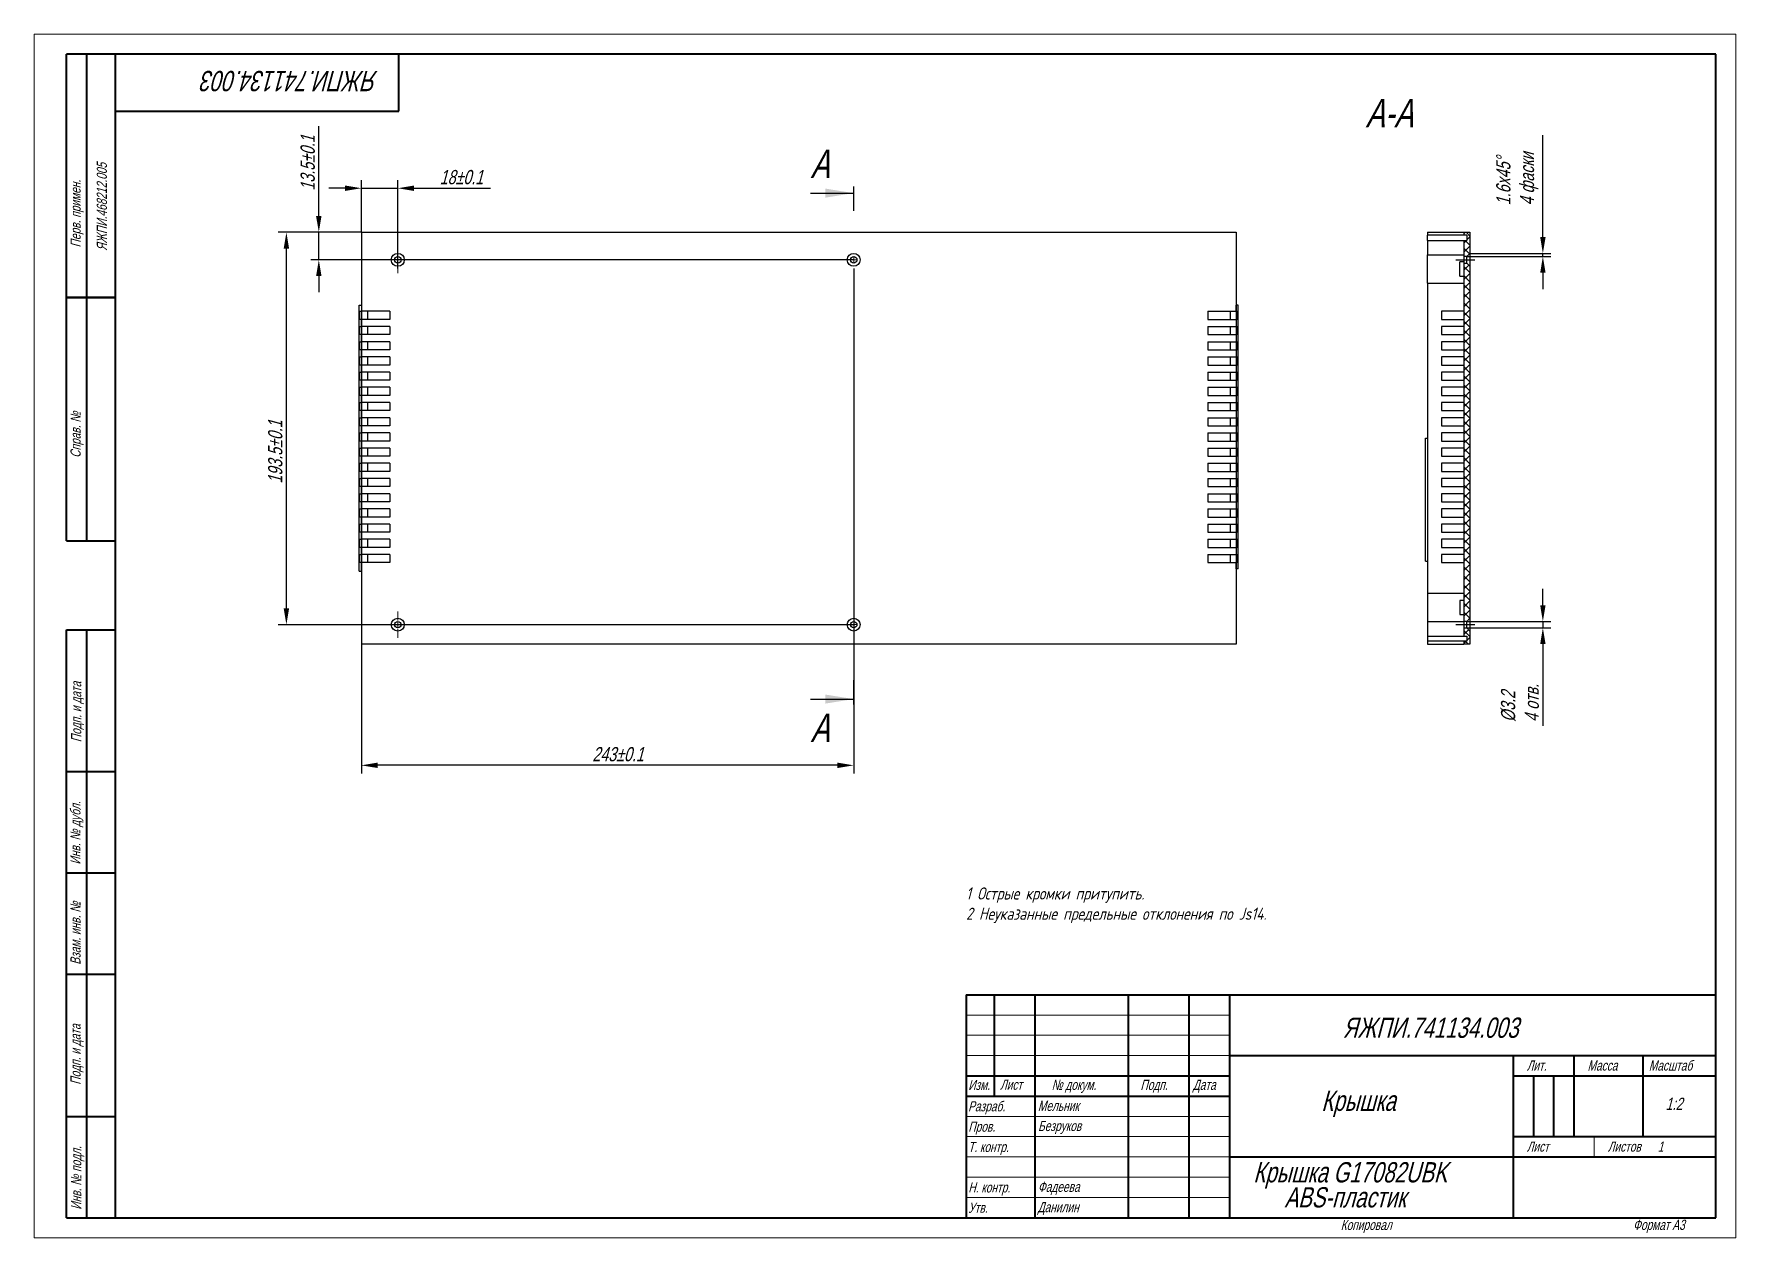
# Model space of a CAD drawing. Header units: millimetres. Extents: x 7140 to 8879, y -16257 to -5062.
# Drawn here: x 7139.6 to 7559.6, y -13839.9 to -13542.9 of the extents above; entities that cross this region are included whole.
import ezdxf

# ---------------------------------------------------------------- set-up
doc = ezdxf.new("R2010")
doc.units = ezdxf.units.MM
doc.linetypes.add('CENTERX2', pattern=[101.6, 63.5, -12.7, 12.7, -12.7])
doc.layers.get('DEFPOINTS').update_dxf_attribs({"color": 1, "lineweight": 0})
doc.layers.add('TONK', color=7, linetype='Continuous')
doc.layers.add('ОСЕВЫЕ', color=7, linetype='Continuous')
doc.layers.add('КА тонкая', color=7, linetype='Continuous', lineweight=15)
doc.styles.add('CLW', font='clw.shx', dxfattribs={"width": 0.75, "oblique": 15})
doc.styles.add('гост', font='GOST_1.TTF', dxfattribs={"oblique": 15, "height": 3})
doc.dimstyles.new('clw', dxfattribs={"dimtxt": 3.5, "dimasz": 4, "dimexe": 2, "dimexo": 0, "dimgap": 1, "dimtad": 1, "dimdec": 4, "dimzin": 0, "dimdsep": 46, "dimtxsty": 'CLW', "dimcen": 5, "dimclrd": 256, "dimclre": 256, "dimclrt": 256, "dimadec": 0, "dimazin": 0, "dimtfac": 1, "dimtdec": 4, "dimtmove": 0, "dimatfit": 1, "dimfxl": 1, "dimtolj": 1, "dimtzin": 0, "dimlwd": -1, "dimlwe": -1, "dimarcsym": 0})

# ---------------------------------------------------------------- blocks, each defined once
blk = doc.blocks.new('*D108')
at = {"linetype": 'Continuous', "transparency": 16777216}
for p, q in [((7341.86, -13600.75), (7341.86, -13725.35)), ((7220.36, -13611.35), (7220.36, -13725.35)), ((7337.86, -13723.35), (7224.36, -13723.35))]:
    blk.add_line(p, q, dxfattribs=at)
at = {"linetype": 'Continuous', "lineweight": 0, "transparency": 16777216}
for points in [[(7224.36, -13722.68), (7224.36, -13724.01), (7220.36, -13723.35)], [(7337.86, -13722.68), (7337.86, -13724.01), (7341.86, -13723.35)]]:
    blk.add_solid(points, dxfattribs=at)
at = {"layer": 'DEFPOINTS', "color": 0, "linetype": 'Continuous', "lineweight": 0, "transparency": 16777216}
for p in [(7341.86, -13600.75), (7220.36, -13611.35), (7220.36, -13723.35)]:
    blk.add_point(p, dxfattribs=at)
at = {"linetype": 'Continuous', "lineweight": 0, "transparency": 16777216, "insert": (7283.71, -13718.85), "char_height": 3.5, "attachment_point": 2, "style": 'CLW'}
blk.add_mtext('\\A1;243%%P0.1', dxfattribs=at)
blk = doc.blocks.new('*D109')
at = {"linetype": 'Continuous', "transparency": 16777216}
for p, q in [((7220.36, -13591.85), (7199.86, -13591.85)), ((7201.86, -13684.65), (7201.86, -13595.85)), ((7341.86, -13688.65), (7199.86, -13688.65))]:
    blk.add_line(p, q, dxfattribs=at)
at = {"linetype": 'Continuous', "lineweight": 0, "transparency": 16777216}
for points in [[(7201.19, -13595.85), (7202.52, -13595.85), (7201.86, -13591.85)], [(7201.19, -13684.65), (7202.52, -13684.65), (7201.86, -13688.65)]]:
    blk.add_solid(points, dxfattribs=at)
at = {"layer": 'DEFPOINTS', "color": 0, "linetype": 'Continuous', "lineweight": 0, "transparency": 16777216}
for p in [(7201.86, -13591.85), (7220.36, -13591.85), (7341.86, -13688.65)]:
    blk.add_point(p, dxfattribs=at)
at = {"linetype": 'Continuous', "lineweight": 0, "transparency": 16777216, "insert": (7197.36, -13646.05), "char_height": 3.5, "attachment_point": 2, "rotation": 90, "style": 'CLW'}
blk.add_mtext('\\A1;193.5%%P0.1', dxfattribs=at)
blk = doc.blocks.new('*D110')
at = {"linetype": 'Continuous', "transparency": 16777216}
for p, q in [((7209.86, -13587.85), (7209.86, -13565.66)), ((7220.36, -13591.85), (7207.86, -13591.85)), ((7209.86, -13598.65), (7209.86, -13591.85)), ((7341.86, -13598.65), (7207.86, -13598.65)), ((7209.86, -13602.65), (7209.86, -13606.65))]:
    blk.add_line(p, q, dxfattribs=at)
at = {"linetype": 'Continuous', "lineweight": 0, "transparency": 16777216}
for points in [[(7209.19, -13587.85), (7210.52, -13587.85), (7209.86, -13591.85)], [(7209.19, -13602.65), (7210.52, -13602.65), (7209.86, -13598.65)]]:
    blk.add_solid(points, dxfattribs=at)
at = {"layer": 'DEFPOINTS', "color": 0, "linetype": 'Continuous', "lineweight": 0, "transparency": 16777216}
for p in [(7209.86, -13591.85), (7220.36, -13591.85), (7341.86, -13598.65)]:
    blk.add_point(p, dxfattribs=at)
at = {"linetype": 'Continuous', "lineweight": 0, "transparency": 16777216, "insert": (7205.36, -13574.75), "char_height": 3.5, "attachment_point": 2, "rotation": 90, "style": 'CLW'}
blk.add_mtext('\\A1;13.5%%P0.1', dxfattribs=at)
blk = doc.blocks.new('*D111')
at = {"linetype": 'Continuous', "transparency": 16777216}
for p, q in [((7216.36, -13580.98), (7212.36, -13580.98)), ((7220.36, -13591.85), (7220.36, -13578.98)), ((7220.36, -13580.98), (7229.36, -13580.98)), ((7229.36, -13600.75), (7229.36, -13578.98)), ((7233.36, -13580.98), (7252.26, -13580.98))]:
    blk.add_line(p, q, dxfattribs=at)
at = {"linetype": 'Continuous', "lineweight": 0, "transparency": 16777216}
for points in [[(7216.36, -13580.32), (7216.36, -13581.65), (7220.36, -13580.98)], [(7233.36, -13580.32), (7233.36, -13581.65), (7229.36, -13580.98)]]:
    blk.add_solid(points, dxfattribs=at)
at = {"layer": 'DEFPOINTS', "color": 0, "linetype": 'Continuous', "lineweight": 0, "transparency": 16777216}
for p in [(7220.36, -13580.98), (7220.36, -13591.85), (7229.36, -13600.75)]:
    blk.add_point(p, dxfattribs=at)
at = {"linetype": 'Continuous', "lineweight": 0, "transparency": 16777216, "insert": (7245.05, -13576.48), "char_height": 3.5, "attachment_point": 2, "style": 'CLW'}
blk.add_mtext('\\A1;18%%P0.1', dxfattribs=at)
blk = doc.blocks.new('SW_CENTERMARKSYMBOL_0')
at = {"color": 0, "linetype": 'Continuous', "lineweight": 0}
for p, q in [((-1, 0), (-3.25, 0)), ((0, 0), (-0.5, 0)), ((0, 1), (0, 3.25)), ((0, 0), (0, 0.5)), ((0, 0), (0, -0.5)), ((0, 0), (0.5, 0)), ((1, 0), (3.25, 0)), ((0, -1), (0, -3.25))]:
    blk.add_line(p, q, dxfattribs=at)
blk = doc.blocks.new('SW_CENTERMARKSYMBOL_1')
at = {"color": 0, "linetype": 'Continuous', "lineweight": 0}
for p, q in [((-1, 0), (-3.25, 0)), ((0, 0), (-0.5, 0)), ((0, 1), (0, 3.25)), ((0, 0), (0, 0.5)), ((0, 0), (0, -0.5)), ((0, 0), (0.5, 0)), ((1, 0), (3.25, 0)), ((0, -1), (0, -3.25))]:
    blk.add_line(p, q, dxfattribs=at)
blk = doc.blocks.new('SW_CENTERMARKSYMBOL_2')
at = {"color": 0, "linetype": 'Continuous', "lineweight": 0}
for p, q in [((-0.5, 0), (-0.75, 0)), ((0, 0), (-0.5, 0)), ((0, 0.5), (0, 0.75)), ((0, 0), (0, 0.5)), ((0, 0), (0, -0.5)), ((0, 0), (0.5, 0)), ((0.5, 0), (0.75, 0)), ((0, -0.5), (0, -0.75))]:
    blk.add_line(p, q, dxfattribs=at)
blk = doc.blocks.new('SW_CENTERMARKSYMBOL_3')
at = {"color": 0, "linetype": 'Continuous', "lineweight": 0}
for p, q in [((-0.5, 0), (-0.75, 0)), ((0, 0), (-0.5, 0)), ((0, 0.5), (0, 0.75)), ((0, 0), (0, 0.5)), ((0, 0), (0, -0.5)), ((0, 0), (0.5, 0)), ((0.5, 0), (0.75, 0)), ((0, -0.5), (0, -0.75))]:
    blk.add_line(p, q, dxfattribs=at)
blk = doc.blocks.new('*D112')
at = {"linetype": 'Continuous', "transparency": 16777216}
for p, q in [((7511.93, -13683.85), (7511.93, -13679.85)), ((7493.13, -13687.85), (7513.93, -13687.85)), ((7493.13, -13689.45), (7513.93, -13689.45)), ((7511.93, -13687.85), (7511.93, -13689.45)), ((7511.93, -13693.45), (7511.93, -13713.63))]:
    blk.add_line(p, q, dxfattribs=at)
at = {"linetype": 'Continuous', "lineweight": 0, "transparency": 16777216}
for points in [[(7511.27, -13683.85), (7512.6, -13683.85), (7511.93, -13687.85)], [(7511.27, -13693.45), (7512.6, -13693.45), (7511.93, -13689.45)]]:
    blk.add_solid(points, dxfattribs=at)
at = {"layer": 'DEFPOINTS', "color": 0, "linetype": 'Continuous', "lineweight": 0, "transparency": 16777216}
for p in [(7493.13, -13687.85), (7493.13, -13689.45), (7511.93, -13687.85)]:
    blk.add_point(p, dxfattribs=at)
at = {"linetype": 'Continuous', "lineweight": 0, "transparency": 16777216, "insert": (7501.6, -13712.63), "char_height": 3.5, "attachment_point": 1, "rotation": 90, "style": 'CLW'}
blk.add_mtext('\\A1;%%C3.2\\P4 отв.', dxfattribs=at)
blk = doc.blocks.new('*D113')
at = {"linetype": 'Continuous', "transparency": 16777216}
for p, q in [((7511.93, -13593.05), (7511.93, -13567.89)), ((7493.13, -13597.85), (7513.93, -13597.85)), ((7493.93, -13597.05), (7513.93, -13597.05)), ((7511.93, -13597.85), (7511.93, -13597.05)), ((7511.93, -13601.85), (7511.93, -13605.85))]:
    blk.add_line(p, q, dxfattribs=at)
at = {"linetype": 'Continuous', "lineweight": 0, "transparency": 16777216}
for points in [[(7511.27, -13593.05), (7512.6, -13593.05), (7511.93, -13597.05)], [(7511.27, -13601.85), (7512.6, -13601.85), (7511.93, -13597.85)]]:
    blk.add_solid(points, dxfattribs=at)
at = {"layer": 'DEFPOINTS', "color": 0, "linetype": 'Continuous', "lineweight": 0, "transparency": 16777216}
for p in [(7493.13, -13597.85), (7493.93, -13597.05), (7511.93, -13597.05)]:
    blk.add_point(p, dxfattribs=at)
at = {"linetype": 'Continuous', "lineweight": 0, "transparency": 16777216, "insert": (7500.43, -13585.2), "char_height": 3.5, "attachment_point": 1, "rotation": 90, "style": 'CLW'}
blk.add_mtext('\\A1;1.6x45%%D\\P4 фаски', dxfattribs=at)

msp = doc.modelspace()

# ---------------------------------------------------------------- hatches: boundary and pattern name
at = {"layer": 'КА тонкая', "linetype": 'ByBlock', "lineweight": 0, "ltscale": 20}
h = msp.add_hatch(dxfattribs=at)
h.set_pattern_fill('ANSI37', color=256, scale=0.5)
h.set_pattern_definition([(45, (0, 322.0025), (-1.12253202, 1.12253202), []), (135, (0, 322.0025), (-1.12253202, -1.12253202), [])])
h.paths.add_polyline_path([(7492.43172, -13687.84676), (7493.13172, -13687.84676), (7493.93172, -13687.04676), (7493.93172, -13600.24676), (7493.13172, -13599.44676), (7492.43172, -13599.44676)])
h.paths.add_polyline_path([(7493.18172, -13691.44676), (7493.18172, -13692.69676), (7492.43172, -13692.69676), (7492.43172, -13693.44676), (7493.93172, -13693.44676), (7493.93172, -13690.24676), (7493.13172, -13689.44676), (7492.43172, -13689.44676), (7492.43172, -13691.44676)])
h.paths.add_polyline_path([(7493.93172, -13591.84676), (7492.43172, -13591.84676), (7492.43172, -13592.59676), (7493.18172, -13592.59676), (7493.18172, -13593.84676), (7492.43172, -13593.84676), (7492.43172, -13597.84676), (7493.13172, -13597.84676), (7493.93172, -13597.04676)])

# ---------------------------------------------------------------- linework, layer by layer
at = {"color": 7, "linetype": 'Continuous', "lineweight": 40}
for p, q in [((7147.585, -13667.94486), (7147.585, -13547.94486)), ((7159.585, -13547.94486), (7147.585, -13547.94486)), ((7147.585, -13667.94486), (7147.585, -13547.94486)), ((7152.585, -13667.94486), (7152.585, -13547.94486)), ((7152.585, -13667.94486), (7152.585, -13547.94486)), ((7554.585, -13547.94486), (7159.585, -13547.94486)), ((7159.585, -13547.94486), (7159.585, -13834.94486)), ((7229.585, -13561.94486), (7229.585, -13547.94486)), ((7554.585, -13834.94486), (7554.585, -13547.94486)), ((7159.585, -13561.94486), (7229.585, -13561.94486)), ((7147.585, -13607.94486), (7159.585, -13607.94486)), ((7159.585, -13607.94486), (7147.585, -13607.94486)), ((7147.585, -13667.94486), (7159.585, -13667.94486)), ((7147.585, -13834.94486), (7147.585, -13689.94486)), ((7147.585, -13689.94486), (7159.585, -13689.94486)), ((7152.585, -13834.94486), (7152.585, -13689.94486)), ((7159.585, -13724.94486), (7147.585, -13724.94486)), ((7159.585, -13749.94486), (7147.585, -13749.94486)), ((7159.585, -13774.94486), (7147.585, -13774.94486)), ((7369.585, -13779.94486), (7554.585, -13779.94486)), ((7369.585, -13779.94486), (7369.585, -13834.94486)), ((7376.585, -13804.94486), (7376.585, -13779.94486)), ((7386.585, -13779.94486), (7386.585, -13834.94486)), ((7409.585, -13779.94486), (7409.585, -13834.94486)), ((7424.585, -13779.94486), (7424.585, -13834.94486)), ((7434.585, -13779.94486), (7434.585, -13834.94486)), ((7434.585, -13794.94486), (7554.585, -13794.94486)), ((7504.585, -13794.94486), (7504.585, -13834.94486)), ((7519.585, -13794.94486), (7519.585, -13814.94486)), ((7536.585, -13794.94486), (7536.585, -13814.94486)), ((7369.585, -13799.94486), (7434.585, -13799.94486)), ((7504.585, -13799.94486), (7554.585, -13799.94486)), ((7509.585, -13799.94486), (7509.585, -13814.94486)), ((7514.585, -13799.94486), (7514.585, -13814.94486)), ((7369.585, -13804.94486), (7434.585, -13804.94486)), ((7147.585, -13809.94486), (7159.585, -13809.94486)), ((7504.585, -13814.94486), (7554.585, -13814.94486)), ((7434.585, -13819.94486), (7554.585, -13819.94486)), ((7147.585, -13834.94486), (7159.585, -13834.94486)), ((7159.585, -13834.94486), (7554.585, -13834.94486))]:
    msp.add_line(p, q, dxfattribs=at)
at = {"color": 7, "linetype": 'Continuous', "lineweight": 15}
for p, q in [((7159.585, -13547.94486), (7159.585, -13834.94486)), ((7524.585, -13814.94486), (7524.585, -13819.94486))]:
    msp.add_line(p, q, dxfattribs=at)
at = {"color": 7, "linetype": 'Continuous', "lineweight": 30}
for p, q in [((7331.21807, -13582.18673), (7341.85807, -13582.18673)), ((7220.35806, -13591.84676), (7220.35806, -13609.84676)), ((7220.35806, -13591.84676), (7436.25807, -13591.84676)), ((7436.25807, -13591.84676), (7436.25807, -13611.34676)), ((7483.43172, -13591.84676), (7483.43172, -13592.59676)), ((7483.43172, -13591.84676), (7492.43172, -13591.84676)), ((7492.43172, -13592.59676), (7483.43172, -13592.59676)), ((7483.43172, -13593.84676), (7483.43172, -13592.59676)), ((7483.43172, -13593.84676), (7483.43172, -13597.39676)), ((7483.43172, -13593.84676), (7492.43172, -13593.84676)), ((7492.43172, -13591.84676), (7492.43172, -13592.59676)), ((7492.43172, -13591.84676), (7493.93172, -13591.84676)), ((7493.18172, -13592.59676), (7492.43172, -13592.59676)), ((7492.43172, -13593.84676), (7493.18172, -13593.84676)), ((7492.43172, -13593.84676), (7492.43172, -13597.84676)), ((7493.18172, -13592.59676), (7493.18172, -13593.84676)), ((7493.93172, -13591.84676), (7493.93172, -13597.04676)), ((7483.43172, -13597.39676), (7492.43172, -13597.39676)), ((7483.43172, -13604.39676), (7483.43172, -13597.39676)), ((7492.43172, -13599.14676), (7491.43172, -13599.14676)), ((7491.43172, -13602.64676), (7491.43172, -13599.14676)), ((7493.13172, -13597.84676), (7492.43172, -13597.84676)), ((7492.43172, -13597.84676), (7492.43172, -13599.44676)), ((7492.43172, -13599.44676), (7493.13172, -13599.44676)), ((7492.43172, -13599.44676), (7492.43172, -13687.84676)), ((7493.13172, -13597.84676), (7493.93172, -13597.04676)), ((7493.13172, -13599.44676), (7493.13172, -13597.84676)), ((7493.93172, -13600.24676), (7493.13172, -13599.44676)), ((7493.93172, -13597.04676), (7493.93172, -13600.24676)), ((7491.43172, -13602.64676), (7492.43172, -13602.64676)), ((7493.93172, -13600.24676), (7493.93172, -13687.04676)), ((7483.43172, -13604.39676), (7492.43172, -13604.39676)), ((7483.43172, -13604.39676), (7483.43172, -13680.89676)), ((7219.85807, -13609.84676), (7220.35806, -13609.84676)), ((7219.85807, -13675.44676), (7219.85807, -13609.84676)), ((7220.02474, -13613.34676), (7220.02474, -13611.34676)), ((7220.02474, -13611.34676), (7220.35806, -13611.34676)), ((7220.35806, -13609.84676), (7220.35806, -13611.34676)), ((7227.35806, -13611.34676), (7220.35806, -13611.34676)), ((7221.85806, -13611.34676), (7221.85806, -13613.34676)), ((7227.35806, -13611.34676), (7227.35806, -13613.34676)), ((7429.25807, -13611.34676), (7436.25807, -13611.34676)), ((7429.25807, -13611.34676), (7429.25807, -13613.34676)), ((7434.75807, -13611.34676), (7434.75807, -13613.34676)), ((7436.25807, -13611.34676), (7436.25807, -13609.84676)), ((7436.75806, -13609.84676), (7436.25807, -13609.84676)), ((7436.25807, -13611.34676), (7436.25807, -13613.34676)), ((7436.25807, -13611.34676), (7436.5914, -13611.34676)), ((7436.5914, -13611.34676), (7436.5914, -13613.34676)), ((7436.75806, -13674.84676), (7436.75806, -13609.84676)), ((7486.93172, -13611.34676), (7486.93172, -13613.34676)), ((7492.43172, -13611.34676), (7486.93172, -13611.34676)), ((7220.35806, -13613.34676), (7220.02474, -13613.34676)), ((7220.02474, -13615.09676), (7220.35806, -13615.09676)), ((7220.02474, -13617.09676), (7220.02474, -13615.09676)), ((7220.35806, -13615.09676), (7220.35806, -13613.34676)), ((7227.35806, -13613.34676), (7220.35806, -13613.34676)), ((7227.35806, -13615.09676), (7220.35806, -13615.09676)), ((7221.85806, -13615.09676), (7221.85806, -13617.09676)), ((7227.35806, -13615.09676), (7227.35806, -13617.09676)), ((7429.25807, -13613.34676), (7436.25807, -13613.34676)), ((7429.25807, -13615.09676), (7436.25807, -13615.09676)), ((7429.25807, -13615.09676), (7429.25807, -13617.09676)), ((7434.75807, -13615.09676), (7434.75807, -13617.09676)), ((7436.25807, -13613.34676), (7436.25807, -13615.09676)), ((7436.5914, -13613.34676), (7436.25807, -13613.34676)), ((7436.25807, -13615.09676), (7436.25807, -13617.09676)), ((7436.25807, -13615.09676), (7436.5914, -13615.09676)), ((7436.5914, -13615.09676), (7436.5914, -13617.09676)), ((7486.93172, -13613.34676), (7492.43172, -13613.34676)), ((7486.93172, -13615.09676), (7486.93172, -13617.09676)), ((7492.43172, -13615.09676), (7486.93172, -13615.09676)), ((7220.35806, -13617.09676), (7220.02474, -13617.09676)), ((7220.02474, -13618.84676), (7220.35806, -13618.84676)), ((7220.02474, -13620.84676), (7220.02474, -13618.84676)), ((7220.35806, -13618.84676), (7220.35806, -13617.09676)), ((7227.35806, -13617.09676), (7220.35806, -13617.09676)), ((7227.35806, -13618.84676), (7220.35806, -13618.84676)), ((7221.85806, -13618.84676), (7221.85806, -13620.84676)), ((7227.35806, -13618.84676), (7227.35806, -13620.84676)), ((7429.25807, -13617.09676), (7436.25807, -13617.09676)), ((7429.25807, -13618.84676), (7436.25807, -13618.84676)), ((7429.25807, -13618.84676), (7429.25807, -13620.84676)), ((7434.75807, -13618.84676), (7434.75807, -13620.84676)), ((7436.25807, -13617.09676), (7436.25807, -13618.84676)), ((7436.5914, -13617.09676), (7436.25807, -13617.09676)), ((7436.25807, -13618.84676), (7436.25807, -13620.84676)), ((7436.25807, -13618.84676), (7436.5914, -13618.84676)), ((7436.5914, -13618.84676), (7436.5914, -13620.84676)), ((7486.93172, -13617.09676), (7492.43172, -13617.09676)), ((7486.93172, -13618.84676), (7486.93172, -13620.84676)), ((7492.43172, -13618.84676), (7486.93172, -13618.84676)), ((7220.35806, -13620.84676), (7220.02474, -13620.84676)), ((7220.02474, -13622.59676), (7220.35806, -13622.59676)), ((7220.02474, -13624.59676), (7220.02474, -13622.59676)), ((7220.35806, -13624.59676), (7220.02474, -13624.59676)), ((7220.35806, -13622.59676), (7220.35806, -13620.84676)), ((7227.35806, -13620.84676), (7220.35806, -13620.84676)), ((7227.35806, -13622.59676), (7220.35806, -13622.59676)), ((7220.35806, -13626.34676), (7220.35806, -13624.59676)), ((7227.35806, -13624.59676), (7220.35806, -13624.59676)), ((7221.85806, -13622.59676), (7221.85806, -13624.59676)), ((7227.35806, -13622.59676), (7227.35806, -13624.59676)), ((7429.25807, -13620.84676), (7436.25807, -13620.84676)), ((7429.25807, -13622.59676), (7436.25807, -13622.59676)), ((7429.25807, -13622.59676), (7429.25807, -13624.59676)), ((7429.25807, -13624.59676), (7436.25807, -13624.59676)), ((7434.75807, -13622.59676), (7434.75807, -13624.59676)), ((7436.25807, -13620.84676), (7436.25807, -13622.59676)), ((7436.5914, -13620.84676), (7436.25807, -13620.84676)), ((7436.25807, -13622.59676), (7436.25807, -13624.59676)), ((7436.25807, -13622.59676), (7436.5914, -13622.59676)), ((7436.25807, -13624.59676), (7436.25807, -13626.34676)), ((7436.5914, -13624.59676), (7436.25807, -13624.59676)), ((7436.5914, -13622.59676), (7436.5914, -13624.59676)), ((7486.93172, -13620.84676), (7492.43172, -13620.84676)), ((7486.93172, -13622.59676), (7486.93172, -13624.59676)), ((7492.43172, -13622.59676), (7486.93172, -13622.59676)), ((7486.93172, -13624.59676), (7492.43172, -13624.59676)), ((7220.02474, -13626.34676), (7220.35806, -13626.34676)), ((7220.02474, -13628.34676), (7220.02474, -13626.34676)), ((7220.35806, -13628.34676), (7220.02474, -13628.34676)), ((7227.35806, -13626.34676), (7220.35806, -13626.34676)), ((7220.35806, -13630.09676), (7220.35806, -13628.34676)), ((7227.35806, -13628.34676), (7220.35806, -13628.34676)), ((7221.85806, -13626.34676), (7221.85806, -13628.34676)), ((7227.35806, -13626.34676), (7227.35806, -13628.34676)), ((7429.25807, -13626.34676), (7436.25807, -13626.34676)), ((7429.25807, -13626.34676), (7429.25807, -13628.34676)), ((7429.25807, -13628.34676), (7436.25807, -13628.34676)), ((7434.75807, -13626.34676), (7434.75807, -13628.34676)), ((7436.25807, -13626.34676), (7436.25807, -13628.34676)), ((7436.25807, -13626.34676), (7436.5914, -13626.34676)), ((7436.25807, -13628.34676), (7436.25807, -13630.09676)), ((7436.5914, -13628.34676), (7436.25807, -13628.34676)), ((7436.5914, -13626.34676), (7436.5914, -13628.34676)), ((7486.93172, -13626.34676), (7486.93172, -13628.34676)), ((7492.43172, -13626.34676), (7486.93172, -13626.34676)), ((7486.93172, -13628.34676), (7492.43172, -13628.34676)), ((7220.02474, -13630.09676), (7220.35806, -13630.09676)), ((7220.02474, -13632.09676), (7220.02474, -13630.09676)), ((7220.35806, -13632.09676), (7220.02474, -13632.09676)), ((7227.35806, -13630.09676), (7220.35806, -13630.09676)), ((7220.35806, -13633.84676), (7220.35806, -13632.09676)), ((7227.35806, -13632.09676), (7220.35806, -13632.09676)), ((7221.85806, -13630.09676), (7221.85806, -13632.09676)), ((7227.35806, -13630.09676), (7227.35806, -13632.09676)), ((7429.25807, -13630.09676), (7436.25807, -13630.09676)), ((7429.25807, -13630.09676), (7429.25807, -13632.09676)), ((7429.25807, -13632.09676), (7436.25807, -13632.09676)), ((7434.75807, -13630.09676), (7434.75807, -13632.09676)), ((7436.25807, -13630.09676), (7436.25807, -13632.09676)), ((7436.25807, -13630.09676), (7436.5914, -13630.09676)), ((7436.25807, -13632.09676), (7436.25807, -13633.84676)), ((7436.5914, -13632.09676), (7436.25807, -13632.09676)), ((7436.5914, -13630.09676), (7436.5914, -13632.09676)), ((7486.93172, -13630.09676), (7486.93172, -13632.09676)), ((7492.43172, -13630.09676), (7486.93172, -13630.09676)), ((7486.93172, -13632.09676), (7492.43172, -13632.09676)), ((7220.02474, -13633.84676), (7220.35806, -13633.84676)), ((7220.02474, -13635.84676), (7220.02474, -13633.84676)), ((7220.35806, -13635.84676), (7220.02474, -13635.84676)), ((7227.35806, -13633.84676), (7220.35806, -13633.84676)), ((7220.35806, -13637.59676), (7220.35806, -13635.84676)), ((7227.35806, -13635.84676), (7220.35806, -13635.84676)), ((7221.85806, -13633.84676), (7221.85806, -13635.84676)), ((7227.35806, -13633.84676), (7227.35806, -13635.84676)), ((7429.25807, -13633.84676), (7436.25807, -13633.84676)), ((7429.25807, -13633.84676), (7429.25807, -13635.84676)), ((7429.25807, -13635.84676), (7436.25807, -13635.84676)), ((7434.75807, -13633.84676), (7434.75807, -13635.84676)), ((7436.25807, -13633.84676), (7436.25807, -13635.84676)), ((7436.25807, -13633.84676), (7436.5914, -13633.84676)), ((7436.25807, -13635.84676), (7436.25807, -13637.59676)), ((7436.5914, -13635.84676), (7436.25807, -13635.84676)), ((7436.5914, -13633.84676), (7436.5914, -13635.84676)), ((7486.93172, -13633.84676), (7486.93172, -13635.84676)), ((7492.43172, -13633.84676), (7486.93172, -13633.84676)), ((7486.93172, -13635.84676), (7492.43172, -13635.84676)), ((7220.02474, -13637.59676), (7220.35806, -13637.59676)), ((7220.02474, -13639.59676), (7220.02474, -13637.59676)), ((7220.35806, -13639.59676), (7220.02474, -13639.59676)), ((7220.02474, -13641.34676), (7220.35806, -13641.34676)), ((7220.02474, -13643.34676), (7220.02474, -13641.34676)), ((7227.35806, -13637.59676), (7220.35806, -13637.59676)), ((7220.35806, -13641.34676), (7220.35806, -13639.59676)), ((7227.35806, -13639.59676), (7220.35806, -13639.59676)), ((7227.35806, -13641.34676), (7220.35806, -13641.34676)), ((7221.85806, -13637.59676), (7221.85806, -13639.59676)), ((7221.85806, -13641.34676), (7221.85806, -13643.34676)), ((7227.35806, -13637.59676), (7227.35806, -13639.59676)), ((7227.35806, -13641.34676), (7227.35806, -13643.34676)), ((7429.25807, -13637.59676), (7436.25807, -13637.59676)), ((7429.25807, -13637.59676), (7429.25807, -13639.59676)), ((7429.25807, -13639.59676), (7436.25807, -13639.59676)), ((7429.25807, -13641.34676), (7436.25807, -13641.34676)), ((7429.25807, -13641.34676), (7429.25807, -13643.34676)), ((7434.75807, -13637.59676), (7434.75807, -13639.59676)), ((7434.75807, -13641.34676), (7434.75807, -13643.34676)), ((7436.25807, -13637.59676), (7436.25807, -13639.59676)), ((7436.25807, -13637.59676), (7436.5914, -13637.59676)), ((7436.25807, -13639.59676), (7436.25807, -13641.34676)), ((7436.5914, -13639.59676), (7436.25807, -13639.59676)), ((7436.25807, -13641.34676), (7436.25807, -13643.34676)), ((7436.25807, -13641.34676), (7436.5914, -13641.34676)), ((7436.5914, -13637.59676), (7436.5914, -13639.59676)), ((7436.5914, -13641.34676), (7436.5914, -13643.34676)), ((7486.93172, -13637.59676), (7486.93172, -13639.59676)), ((7492.43172, -13637.59676), (7486.93172, -13637.59676)), ((7486.93172, -13639.59676), (7492.43172, -13639.59676)), ((7486.93172, -13641.34676), (7486.93172, -13643.34676)), ((7492.43172, -13641.34676), (7486.93172, -13641.34676)), ((7220.35806, -13643.34676), (7220.02474, -13643.34676)), ((7220.02474, -13645.09676), (7220.35806, -13645.09676)), ((7220.02474, -13647.09676), (7220.02474, -13645.09676)), ((7220.35806, -13645.09676), (7220.35806, -13643.34676)), ((7227.35806, -13643.34676), (7220.35806, -13643.34676)), ((7227.35806, -13645.09676), (7220.35806, -13645.09676)), ((7221.85806, -13645.09676), (7221.85806, -13647.09676)), ((7227.35806, -13645.09676), (7227.35806, -13647.09676)), ((7429.25807, -13643.34676), (7436.25807, -13643.34676)), ((7429.25807, -13645.09676), (7436.25807, -13645.09676)), ((7429.25807, -13645.09676), (7429.25807, -13647.09676)), ((7434.75807, -13645.09676), (7434.75807, -13647.09676)), ((7436.25807, -13643.34676), (7436.25807, -13645.09676)), ((7436.5914, -13643.34676), (7436.25807, -13643.34676)), ((7436.25807, -13645.09676), (7436.25807, -13647.09676)), ((7436.25807, -13645.09676), (7436.5914, -13645.09676)), ((7436.5914, -13645.09676), (7436.5914, -13647.09676)), ((7482.93172, -13672.94676), (7482.93172, -13642.64676)), ((7482.93172, -13642.64676), (7483.43172, -13642.64676)), ((7486.93172, -13643.34676), (7492.43172, -13643.34676)), ((7486.93172, -13645.09676), (7486.93172, -13647.09676)), ((7492.43172, -13645.09676), (7486.93172, -13645.09676)), ((7220.35806, -13647.09676), (7220.02474, -13647.09676)), ((7220.02474, -13648.84676), (7220.35806, -13648.84676)), ((7220.02474, -13650.84676), (7220.02474, -13648.84676)), ((7220.35806, -13648.84676), (7220.35806, -13647.09676)), ((7227.35806, -13647.09676), (7220.35806, -13647.09676)), ((7227.35806, -13648.84676), (7220.35806, -13648.84676)), ((7221.85806, -13648.84676), (7221.85806, -13650.84676)), ((7227.35806, -13648.84676), (7227.35806, -13650.84676)), ((7429.25807, -13647.09676), (7436.25807, -13647.09676)), ((7429.25807, -13648.84676), (7436.25807, -13648.84676)), ((7429.25807, -13648.84676), (7429.25807, -13650.84676)), ((7434.75807, -13648.84676), (7434.75807, -13650.84676)), ((7436.25807, -13647.09676), (7436.25807, -13648.84676)), ((7436.5914, -13647.09676), (7436.25807, -13647.09676)), ((7436.25807, -13648.84676), (7436.25807, -13650.84676)), ((7436.25807, -13648.84676), (7436.5914, -13648.84676)), ((7436.5914, -13648.84676), (7436.5914, -13650.84676)), ((7486.93172, -13647.09676), (7492.43172, -13647.09676)), ((7486.93172, -13648.84676), (7486.93172, -13650.84676)), ((7492.43172, -13648.84676), (7486.93172, -13648.84676)), ((7220.35806, -13650.84676), (7220.02474, -13650.84676)), ((7220.02474, -13652.59676), (7220.35806, -13652.59676)), ((7220.02474, -13654.59676), (7220.02474, -13652.59676)), ((7220.35806, -13652.59676), (7220.35806, -13650.84676)), ((7227.35806, -13650.84676), (7220.35806, -13650.84676)), ((7227.35806, -13652.59676), (7220.35806, -13652.59676)), ((7221.85806, -13652.59676), (7221.85806, -13654.59676)), ((7227.35806, -13652.59676), (7227.35806, -13654.59676)), ((7429.25807, -13650.84676), (7436.25807, -13650.84676)), ((7429.25807, -13652.59676), (7436.25807, -13652.59676)), ((7429.25807, -13652.59676), (7429.25807, -13654.59676)), ((7434.75807, -13652.59676), (7434.75807, -13654.59676)), ((7436.25807, -13650.84676), (7436.25807, -13652.59676)), ((7436.5914, -13650.84676), (7436.25807, -13650.84676)), ((7436.25807, -13652.59676), (7436.25807, -13654.59676)), ((7436.25807, -13652.59676), (7436.5914, -13652.59676)), ((7436.5914, -13652.59676), (7436.5914, -13654.59676)), ((7486.93172, -13650.84676), (7492.43172, -13650.84676)), ((7486.93172, -13652.59676), (7486.93172, -13654.59676)), ((7492.43172, -13652.59676), (7486.93172, -13652.59676)), ((7220.35806, -13654.59676), (7220.02474, -13654.59676)), ((7220.02474, -13656.34676), (7220.35806, -13656.34676)), ((7220.02474, -13658.34676), (7220.02474, -13656.34676)), ((7220.35806, -13658.34676), (7220.02474, -13658.34676)), ((7220.35806, -13656.34676), (7220.35806, -13654.59676)), ((7227.35806, -13654.59676), (7220.35806, -13654.59676)), ((7227.35806, -13656.34676), (7220.35806, -13656.34676)), ((7220.35806, -13660.09676), (7220.35806, -13658.34676)), ((7227.35806, -13658.34676), (7220.35806, -13658.34676)), ((7221.85806, -13656.34676), (7221.85806, -13658.34676)), ((7227.35806, -13656.34676), (7227.35806, -13658.34676)), ((7429.25807, -13654.59676), (7436.25807, -13654.59676)), ((7429.25807, -13656.34676), (7436.25807, -13656.34676)), ((7429.25807, -13656.34676), (7429.25807, -13658.34676)), ((7429.25807, -13658.34676), (7436.25807, -13658.34676)), ((7434.75807, -13656.34676), (7434.75807, -13658.34676)), ((7436.25807, -13654.59676), (7436.25807, -13656.34676)), ((7436.5914, -13654.59676), (7436.25807, -13654.59676)), ((7436.25807, -13656.34676), (7436.25807, -13658.34676)), ((7436.25807, -13656.34676), (7436.5914, -13656.34676)), ((7436.25807, -13658.34676), (7436.25807, -13660.09676)), ((7436.5914, -13658.34676), (7436.25807, -13658.34676)), ((7436.5914, -13656.34676), (7436.5914, -13658.34676)), ((7486.93172, -13654.59676), (7492.43172, -13654.59676)), ((7486.93172, -13656.34676), (7486.93172, -13658.34676)), ((7492.43172, -13656.34676), (7486.93172, -13656.34676)), ((7486.93172, -13658.34676), (7492.43172, -13658.34676)), ((7220.02474, -13660.09676), (7220.35806, -13660.09676)), ((7220.02474, -13662.09676), (7220.02474, -13660.09676)), ((7220.35806, -13662.09676), (7220.02474, -13662.09676)), ((7227.35806, -13660.09676), (7220.35806, -13660.09676)), ((7220.35806, -13663.84676), (7220.35806, -13662.09676)), ((7227.35806, -13662.09676), (7220.35806, -13662.09676)), ((7221.85806, -13660.09676), (7221.85806, -13662.09676)), ((7227.35806, -13660.09676), (7227.35806, -13662.09676)), ((7429.25807, -13660.09676), (7436.25807, -13660.09676)), ((7429.25807, -13660.09676), (7429.25807, -13662.09676)), ((7429.25807, -13662.09676), (7436.25807, -13662.09676)), ((7434.75807, -13660.09676), (7434.75807, -13662.09676)), ((7436.25807, -13660.09676), (7436.25807, -13662.09676)), ((7436.25807, -13660.09676), (7436.5914, -13660.09676)), ((7436.25807, -13662.09676), (7436.25807, -13663.84676)), ((7436.5914, -13662.09676), (7436.25807, -13662.09676)), ((7436.5914, -13660.09676), (7436.5914, -13662.09676)), ((7486.93172, -13660.09676), (7486.93172, -13662.09676)), ((7492.43172, -13660.09676), (7486.93172, -13660.09676)), ((7486.93172, -13662.09676), (7492.43172, -13662.09676)), ((7220.02474, -13663.84676), (7220.35806, -13663.84676)), ((7220.02474, -13665.84676), (7220.02474, -13663.84676)), ((7220.35806, -13665.84676), (7220.02474, -13665.84676)), ((7227.35806, -13663.84676), (7220.35806, -13663.84676)), ((7220.35806, -13667.59676), (7220.35806, -13665.84676)), ((7227.35806, -13665.84676), (7220.35806, -13665.84676)), ((7221.85806, -13663.84676), (7221.85806, -13665.84676)), ((7227.35806, -13663.84676), (7227.35806, -13665.84676)), ((7429.25807, -13663.84676), (7436.25807, -13663.84676)), ((7429.25807, -13663.84676), (7429.25807, -13665.84676)), ((7429.25807, -13665.84676), (7436.25807, -13665.84676)), ((7434.75807, -13663.84676), (7434.75807, -13665.84676)), ((7436.25807, -13663.84676), (7436.25807, -13665.84676)), ((7436.25807, -13663.84676), (7436.5914, -13663.84676)), ((7436.25807, -13665.84676), (7436.25807, -13667.59676)), ((7436.5914, -13665.84676), (7436.25807, -13665.84676)), ((7436.5914, -13663.84676), (7436.5914, -13665.84676)), ((7486.93172, -13663.84676), (7486.93172, -13665.84676)), ((7492.43172, -13663.84676), (7486.93172, -13663.84676)), ((7486.93172, -13665.84676), (7492.43172, -13665.84676)), ((7220.02474, -13667.59676), (7220.35806, -13667.59676)), ((7220.02474, -13669.59676), (7220.02474, -13667.59676)), ((7220.35806, -13669.59676), (7220.02474, -13669.59676)), ((7227.35806, -13667.59676), (7220.35806, -13667.59676)), ((7220.35806, -13671.34676), (7220.35806, -13669.59676)), ((7227.35806, -13669.59676), (7220.35806, -13669.59676)), ((7221.85806, -13667.59676), (7221.85806, -13669.59676)), ((7227.35806, -13667.59676), (7227.35806, -13669.59676)), ((7429.25807, -13667.59676), (7436.25807, -13667.59676)), ((7429.25807, -13667.59676), (7429.25807, -13669.59676)), ((7429.25807, -13669.59676), (7436.25807, -13669.59676)), ((7434.75807, -13667.59676), (7434.75807, -13669.59676)), ((7436.25807, -13667.59676), (7436.25807, -13669.59676)), ((7436.25807, -13667.59676), (7436.5914, -13667.59676)), ((7436.25807, -13669.59676), (7436.25807, -13671.34676)), ((7436.5914, -13669.59676), (7436.25807, -13669.59676)), ((7436.5914, -13667.59676), (7436.5914, -13669.59676)), ((7486.93172, -13667.59676), (7486.93172, -13669.59676)), ((7492.43172, -13667.59676), (7486.93172, -13667.59676)), ((7486.93172, -13669.59676), (7492.43172, -13669.59676)), ((7220.02474, -13671.34676), (7220.35806, -13671.34676)), ((7220.02474, -13673.34676), (7220.02474, -13671.34676)), ((7220.35806, -13673.34676), (7220.02474, -13673.34676)), ((7227.35806, -13671.34676), (7220.35806, -13671.34676)), ((7227.35806, -13673.34676), (7220.35806, -13673.34676)), ((7220.35806, -13675.44676), (7220.35806, -13673.34676)), ((7221.85806, -13671.34676), (7221.85806, -13673.34676)), ((7227.35806, -13671.34676), (7227.35806, -13673.34676)), ((7429.25807, -13671.34676), (7436.25807, -13671.34676)), ((7429.25807, -13671.34676), (7429.25807, -13673.34676)), ((7429.25807, -13673.34676), (7436.25807, -13673.34676)), ((7434.75807, -13671.34676), (7434.75807, -13673.34676)), ((7436.25807, -13671.34676), (7436.25807, -13673.34676)), ((7436.25807, -13671.34676), (7436.5914, -13671.34676)), ((7436.25807, -13673.34676), (7436.25807, -13693.44676)), ((7436.25807, -13674.84676), (7436.25807, -13673.34676)), ((7436.5914, -13673.34676), (7436.25807, -13673.34676)), ((7436.75806, -13674.84676), (7436.25807, -13674.84676)), ((7436.5914, -13671.34676), (7436.5914, -13673.34676)), ((7482.93172, -13672.94676), (7483.43172, -13672.94676)), ((7486.93172, -13671.34676), (7486.93172, -13673.34676)), ((7492.43172, -13671.34676), (7486.93172, -13671.34676)), ((7486.93172, -13673.34676), (7492.43172, -13673.34676)), ((7219.85807, -13675.44676), (7220.35806, -13675.44676)), ((7220.35806, -13675.44676), (7220.35806, -13693.44676)), ((7483.43172, -13680.89676), (7483.43172, -13687.89676)), ((7483.43172, -13680.89676), (7492.43172, -13680.89676)), ((7492.43172, -13682.64676), (7491.43172, -13682.64676)), ((7491.43172, -13682.64676), (7491.43172, -13686.14676)), ((7491.43172, -13686.14676), (7492.43172, -13686.14676)), ((7493.13172, -13687.84676), (7493.93172, -13687.04676)), ((7493.93172, -13687.04676), (7493.93172, -13690.24676)), ((7483.43172, -13687.89676), (7492.43172, -13687.89676)), ((7483.43172, -13687.89676), (7483.43172, -13691.44676)), ((7483.43172, -13691.44676), (7492.43172, -13691.44676)), ((7483.43172, -13691.44676), (7483.43172, -13692.69676)), ((7493.13172, -13687.84676), (7492.43172, -13687.84676)), ((7492.43172, -13687.84676), (7492.43172, -13689.44676)), ((7492.43172, -13689.44676), (7493.13172, -13689.44676)), ((7492.43172, -13689.44676), (7492.43172, -13691.44676)), ((7492.43172, -13691.44676), (7493.18172, -13691.44676)), ((7493.13172, -13689.44676), (7493.13172, -13687.84676)), ((7493.93172, -13690.24676), (7493.13172, -13689.44676)), ((7493.18172, -13691.44676), (7493.18172, -13692.69676)), ((7493.93172, -13690.24676), (7493.93172, -13693.44676)), ((7436.25807, -13693.44676), (7220.35806, -13693.44676)), ((7483.43172, -13692.69676), (7483.43172, -13693.44676)), ((7492.43172, -13692.69676), (7483.43172, -13692.69676)), ((7483.43172, -13693.44676), (7492.43172, -13693.44676)), ((7493.18172, -13692.69676), (7492.43172, -13692.69676)), ((7492.43172, -13692.69676), (7492.43172, -13693.44676)), ((7493.93172, -13693.44676), (7492.43172, -13693.44676)), ((7331.21807, -13707.00676), (7341.85807, -13707.00676))]:
    msp.add_line(p, q, dxfattribs=at)
at = {"color": 7, "linetype": 'CENTERX2', "lineweight": 30, "ltscale": 2.5}
for p, q in [((7490.43172, -13598.64676), (7495.13172, -13598.64676)), ((7490.43172, -13688.64676), (7495.13172, -13688.64676))]:
    msp.add_line(p, q, dxfattribs=at)
at = {"color": 7, "linetype": 'Continuous', "lineweight": 0}
for p, q in [((7369.585, -13784.94486), (7434.585, -13784.94486)), ((7369.585, -13789.94486), (7434.585, -13789.94486)), ((7369.585, -13794.94486), (7434.585, -13794.94486)), ((7369.585, -13809.94486), (7434.585, -13809.94486)), ((7369.585, -13814.94486), (7434.585, -13814.94486)), ((7369.585, -13819.94486), (7434.585, -13819.94486)), ((7369.585, -13824.94486), (7434.585, -13824.94486)), ((7369.585, -13829.94486), (7434.585, -13829.94486))]:
    msp.add_line(p, q, dxfattribs=at)
at = {"color": 7, "linetype": 'Continuous', "lineweight": 30}
for centre, radius in [((7229.35807, -13598.64676), 1.6), ((7229.35807, -13598.64676), 0.8), ((7341.85807, -13598.64676), 1.6), ((7341.85807, -13598.64676), 0.8), ((7229.35807, -13688.64676), 1.6), ((7341.85807, -13688.64676), 1.6), ((7229.35807, -13688.64676), 0.8), ((7341.85807, -13688.64676), 0.8)]:
    msp.add_circle(centre, radius, dxfattribs=at)
for points in [[(7341.85807, -13582.18673), (7334.85807, -13581.06673), (7334.85807, -13583.30673)], [(7341.85807, -13707.00676), (7334.85807, -13705.88676), (7334.85807, -13708.12676)]]:
    msp.add_solid(points, dxfattribs=at)
at = {"layer": 'КА тонкая', "linetype": 'ByBlock', "lineweight": 30, "ltscale": 20}
for p, q in [((7341.85807, -13586.57097), (7341.85807, -13580.56793)), ((7341.85807, -13708.34348), (7341.85807, -13702.34044))]:
    msp.add_line(p, q, dxfattribs=at)
at = {"layer": 'ОСЕВЫЕ', "lineweight": 0}
for p, q in [((7139.585, -13542.94486), (7559.585, -13542.94486)), ((7139.585, -13542.94486), (7139.585, -13839.94486)), ((7559.585, -13542.94486), (7559.585, -13839.94486)), ((7139.585, -13839.94486), (7559.585, -13839.94486))]:
    msp.add_line(p, q, dxfattribs=at)

# ---------------------------------------------------------------- block references
at = {"color": 7, "linetype": 'Continuous', "lineweight": 15}
msp.add_blockref('SW_CENTERMARKSYMBOL_1', (7229.35807, -13598.64676), dxfattribs=at)
at = {"color": 7, "linetype": 'Continuous', "lineweight": 30}
for name, p in [('SW_CENTERMARKSYMBOL_2', (7341.85807, -13598.64676)), ('SW_CENTERMARKSYMBOL_0', (7229.35807, -13688.64676)), ('SW_CENTERMARKSYMBOL_3', (7341.85807, -13688.64676))]:
    msp.add_blockref(name, p, dxfattribs=at)

# ---------------------------------------------------------------- texts
at = {"color": 7, "linetype": 'Continuous', "lineweight": 0, "attachment_point": 1, "style": 'CLW'}
for s, insert, char_height, rotation in [('ЯЖПИ.741134.003', (7224.60457, -13557.04105), 5, 180), ('ЯЖПИ.468212.005', (7155.06338, -13596.40553), 2.5, 90), ('Перв. примен.', (7148.58612, -13595.58708), 2.5, 90), ('Справ. №', (7148.58612, -13647.49226), 2.5, 90), ('Подп. и дата', (7148.72813, -13717.64093), 2.5, 90), ('Инв. № дубл.', (7148.53486, -13747.82489), 2.5, 90), ('Взам. инв. №', (7148.55939, -13772.54529), 2.5, 90), ('Подп. и дата', (7148.57004, -13802.15475), 2.5, 90), ('Инв. № подл.', (7148.73974, -13832.98126), 2.5, 90)]:
    msp.add_mtext(s, dxfattribs=dict(at, insert=insert, char_height=char_height, rotation=rotation))
at = {"color": 7, "linetype": 'Continuous', "lineweight": 0, "style": 'CLW'}
for s, insert, char_height, attachment_point in [('А-А', (7474.04075, -13558.95492), 7, 2), ('Изм.', (7370.12383, -13800.94256), 2.5, 1), ('Лист', (7377.9724, -13800.88901), 2.5, 1), ('№ докум.', (7390.70681, -13800.91341), 2.5, 1), ('Подп.', (7412.62494, -13800.91705), 2.5, 1), ('Дата', (7425.55793, -13800.91139), 2.5, 1), ('Разраб.', (7370.10077, -13806.21583), 2.5, 1), ('Мельник', (7387.30781, -13806.10626), 2.5, 1), ('Пров.', (7370.14165, -13811.24217), 2.5, 1), ('Безруков', (7387.35855, -13811.07051), 2.5, 1), ('Т. контр.', (7370.08718, -13816.2435), 2.5, 1), ('Н. контр.', (7370.14944, -13826.22665), 2.5, 1), ('Фадеева', (7387.32858, -13826.08636), 2.5, 1), ('Утв.', (7370.13564, -13831.24474), 2.5, 1), ('Данилин', (7387.27356, -13831.08615), 2.5, 1), ('Копировал', (7462.04503, -13835.47661), 2.5, 1), ('Формат А3', (7534.21964, -13835.46155), 2.5, 1)]:
    msp.add_mtext(s, dxfattribs=dict(at, insert=insert, char_height=char_height, attachment_point=attachment_point))
at = {"color": 7, "linetype": 'Continuous', "char_height": 7, "attachment_point": 1, "style": 'CLW'}
for insert in [(7331.21807, -13571.45367), (7331.21807, -13710.58087)]:
    msp.add_mtext('А', dxfattribs=dict(at, insert=insert))
at = {"layer": 'TONK', "style": 'CLW', "oblique": 15, "width": 0.75}
for s, height, p in [('ЯЖПИ.741134.003', 5, (7462.53278, -13790.57567)), ('Лит.', 2.5, (7507.9499, -13798.65351)), ('Масса', 2.5, (7522.9499, -13798.65351)), ('Масштаб', 2.5, (7538.07624, -13798.65351)), ('Крышка', 5, (7457.26663, -13808.60206)), ('1:2', 3, (7542.21633, -13808.34572)), ('Лист', 2.5, (7507.9499, -13818.65351)), ('Листов      1', 2.5, (7527.9499, -13818.65351)), ('Крышка G17082UBK', 5, (7440.47603, -13826.24502)), ('ABS-пластик', 5, (7448.15965, -13832.42092))]:
    msp.add_text(s, height=height, dxfattribs=at).set_placement(p)
at = {"layer": 'КА тонкая', "linetype": 'ByBlock', "ltscale": 20, "insert": (7369.585, -13753.46074), "char_height": 3, "attachment_point": 1, "style": 'гост'}
msp.add_mtext_dynamic_manual_height_columns('1 Острые кромки притупить.\\P2 Неуказанные предельные отклонения по Js14.', width=185, gutter_width=15, heights=[0], dxfattribs=at)

# ---------------------------------------------------------------- dimensions: what is measured, and where the dimension line sits
at = {"color": 7, "linetype": 'Continuous', "lineweight": 0}
for base, p1, p2, text, picture, middle in [((7209.85807, -13591.84676), (7341.85807, -13598.64676), (7220.35806, -13591.84676), '13.5%%P0.1', '*D110', (7209.85807, -13574.75285)), ((7511.93172, -13597.04676), (7493.13172, -13597.84676), (7493.93172, -13597.04676), '1.6x45%%D\\P4 фаски', '*D113', (7511.93172, -13577.04216)), ((7201.85807, -13591.84676), (7341.85807, -13688.64676), (7220.35806, -13591.84676), '193.5%%P0.1', '*D109', (7201.85807, -13646.04676)), ((7511.93172, -13687.84676), (7493.13172, -13689.44676), (7493.13172, -13687.84676), '%%C3.2\\P4 отв.', '*D112', (7511.93172, -13706.07635))]:
    dim = msp.add_linear_dim(base=base, p1=p1, p2=p2, angle=90, text=text, dimstyle='clw', dxfattribs=at)
    dim.commit()
    dim.dimension.update_dxf_attribs({"geometry": picture, "text_midpoint": middle, "dimtype": 160})
for base, p1, p2, text, picture, middle in [((7220.35807, -13580.98472), (7229.35807, -13600.74676), (7220.35807, -13591.84676), '18%%P0.1', '*D111', (7245.04567, -13580.98472)), ((7220.35807, -13723.34676), (7341.85807, -13600.74676), (7220.35807, -13611.34676), '243%%P0.1', '*D108', (7283.70987, -13723.34676))]:
    dim = msp.add_linear_dim(base=base, p1=p1, p2=p2, text=text, dimstyle='clw', dxfattribs=at)
    dim.commit()
    dim.dimension.update_dxf_attribs({"geometry": picture, "text_midpoint": middle, "dimtype": 160})

doc.saveas('drawing.dxf')
